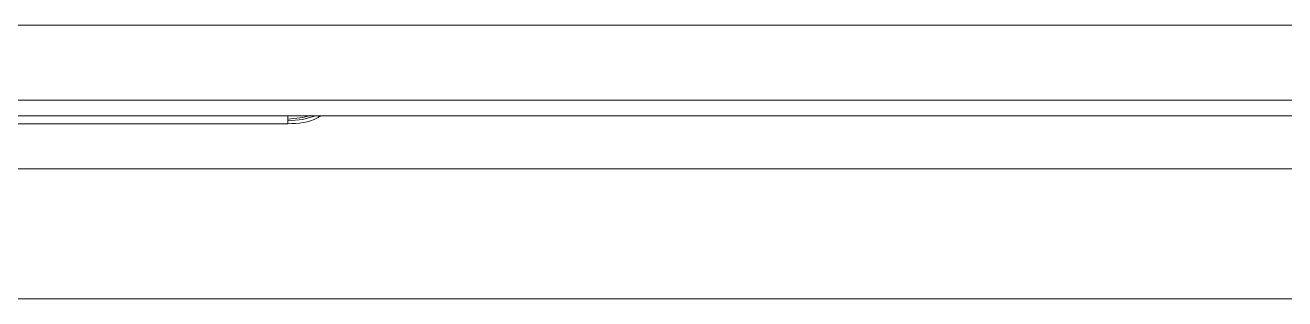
# Model space of a CAD drawing. Header units: inches. Extents: x -1 to 190, y -8 to 118.
# Drawn here: x 59.75 to 62.187, y 99.167 to 99.697 of the extents above; entities that cross this region are included whole.
import ezdxf

# ---------------------------------------------------------------- set-up
doc = ezdxf.new("R2010")
doc.units = ezdxf.units.IN
doc.layers.add('ZANO_R', color=7, linetype='Continuous', lineweight=0)

msp = doc.modelspace()

# ---------------------------------------------------------------- linework, layer by layer
at = {"layer": 'ZANO_R'}
for p, q in [((7.51944, 99.69668), (116.16242, 99.69668)), ((116.16242, 99.55151), (7.51944, 99.55151)), ((113.91268, 99.52108), (9.77008, 99.52108)), ((60.25797, 99.51477), (60.25797, 99.52108)), ((58.287, 99.50575), (60.25797, 99.50575)), ((60.25797, 99.51477), (60.25797, 99.51111)), ((60.25797, 99.50575), (60.25797, 99.51111)), ((58.2542, 99.41869), (65.19244, 99.41869)), ((9.69024, 99.16664), (113.91268, 99.16664))]:
    msp.add_line(p, q, dxfattribs=at)
at = {"layer": 'ZANO_R', "flags": 128}
for points in [[(60.30242, 99.52152), (60.28717, 99.51765), (60.25797, 99.51477)], [(60.25797, 99.51111), (60.28717, 99.51399), (60.31168, 99.52108)]]:
    msp.add_lwpolyline(points, dxfattribs=at)
at = {"layer": 'ZANO_R'}
msp.add_open_spline([(60.25797, 99.50575), (60.27835, 99.5064), (60.30127, 99.50713), (60.31929, 99.51969), (60.32129, 99.52108)], degree=3, knots=[0, 0, 0, 0, 0.8892686, 1, 1, 1, 1], dxfattribs=at)

doc.saveas('drawing.dxf')
